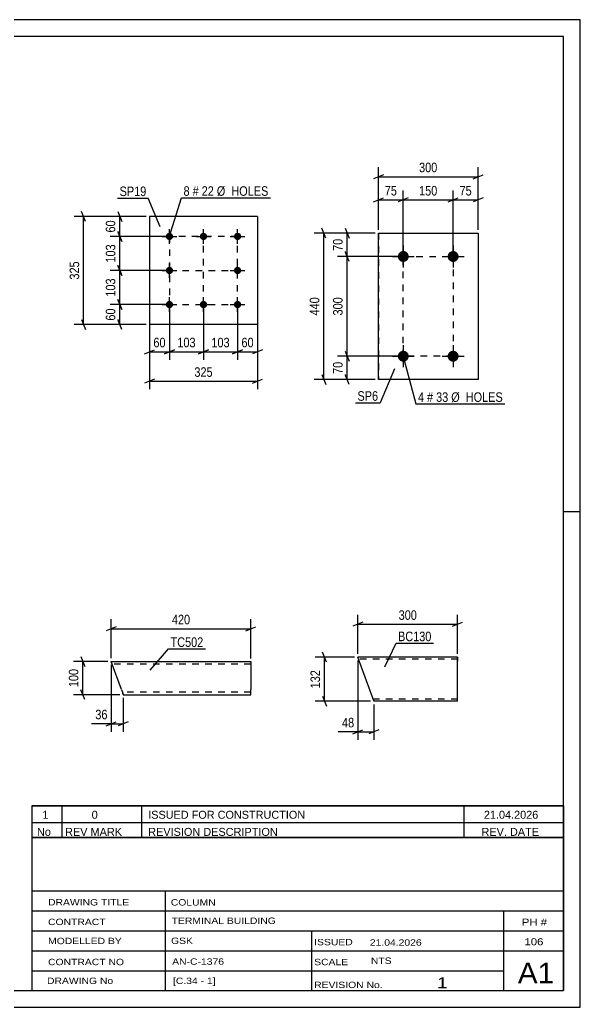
# Model space of a CAD drawing. Header units: millimetres. Extents: x 0 to 420, y 0 to 297.
# Drawn here: x 251.4 to 420, y 0 to 297 of the extents above; entities that cross this region are included whole.
import ezdxf

# ---------------------------------------------------------------- set-up
doc = ezdxf.new("R2010")
doc.units = ezdxf.units.MM
doc.linetypes.add('DXK_LINE_DOT2', pattern=[3.9198, 1.9599, -1.9599])
doc.styles.add('Arial Narrow', font='ARIALN.TTF', dxfattribs={"height": 0.2})

# ---------------------------------------------------------------- blocks, each defined once
blk = doc.blocks.new('Unknown-284876815-1134')
at = {"color": 5, "linetype": 'Continuous'}
for p, q in [((420, 297), (0, 297)), ((420, 0), (420, 297)), ((415, 292), (5, 292)), ((415, 5), (415, 292)), ((420, 149), (415, 149)), ((5, 5), (415, 5)), ((0, 0), (420, 0))]:
    blk.add_line(p, q, dxfattribs=at)
blk = doc.blocks.new('Part-284876815-1557 - 1541')
at = {"color": 2, "linetype": 'Continuous'}
for p, q in [((359.26, 188.8), (359.26, 232.8)), ((359.26, 232.8), (359.26, 232.8)), ((359.26, 232.8), (389.26, 232.8)), ((389.26, 232.8), (389.26, 188.8)), ((359.26, 188.8), (359.26, 188.8)), ((389.26, 188.8), (359.26, 188.8))]:
    blk.add_line(p, q, dxfattribs=at)
at = {"color": 7, "linetype": 'DXK_LINE_DOT2'}
for p, q in [((359.26, 232.8), (359.26, 188.8)), ((389.26, 232.8), (389.26, 232.8)), ((389.26, 232.8), (389.26, 188.8)), ((389.26, 188.8), (389.26, 188.8))]:
    blk.add_line(p, q, dxfattribs=at)
blk = doc.blocks.new('Bolt-284876815-1590 - 1541')
at = {"linetype": 'Continuous'}
for points in [[(368.41, 225.8), (368.37, 225.46), (368.26, 225.13), (368.09, 224.83), (367.86, 224.58), (367.58, 224.37), (367.27, 224.23), (366.93, 224.16), (366.58, 224.16), (366.25, 224.23), (365.93, 224.37), (365.65, 224.58), (365.42, 224.83), (365.25, 225.13), (365.14, 225.46), (365.11, 225.8), (365.14, 226.14), (365.25, 226.47), (365.42, 226.77), (365.65, 227.03), (365.93, 227.23), (366.25, 227.37), (366.58, 227.44), (366.93, 227.44), (367.27, 227.37), (367.58, 227.23), (367.86, 227.03), (368.09, 226.77), (368.26, 226.47), (368.37, 226.15)], [(383.41, 225.8), (383.37, 225.46), (383.26, 225.13), (383.09, 224.83), (382.86, 224.58), (382.58, 224.37), (382.27, 224.23), (381.93, 224.16), (381.58, 224.16), (381.25, 224.23), (380.93, 224.37), (380.65, 224.58), (380.42, 224.83), (380.25, 225.13), (380.14, 225.46), (380.11, 225.8), (380.14, 226.14), (380.25, 226.47), (380.42, 226.77), (380.65, 227.03), (380.93, 227.23), (381.25, 227.37), (381.58, 227.44), (381.93, 227.44), (382.27, 227.37), (382.58, 227.23), (382.86, 227.03), (383.09, 226.77), (383.26, 226.47), (383.37, 226.15)], [(368.41, 195.8), (368.37, 195.46), (368.26, 195.13), (368.09, 194.83), (367.86, 194.58), (367.58, 194.37), (367.27, 194.23), (366.93, 194.16), (366.58, 194.16), (366.25, 194.23), (365.93, 194.37), (365.65, 194.58), (365.42, 194.83), (365.25, 195.13), (365.14, 195.46), (365.11, 195.8), (365.14, 196.14), (365.25, 196.47), (365.42, 196.77), (365.65, 197.03), (365.93, 197.23), (366.25, 197.37), (366.58, 197.44), (366.93, 197.44), (367.27, 197.37), (367.58, 197.23), (367.86, 197.03), (368.09, 196.77), (368.26, 196.47), (368.37, 196.15)], [(383.41, 195.8), (383.37, 195.46), (383.26, 195.13), (383.09, 194.83), (382.86, 194.58), (382.58, 194.37), (382.27, 194.23), (381.93, 194.16), (381.58, 194.16), (381.25, 194.23), (380.93, 194.37), (380.65, 194.58), (380.42, 194.83), (380.25, 195.13), (380.14, 195.46), (380.11, 195.8), (380.14, 196.14), (380.25, 196.47), (380.42, 196.77), (380.65, 197.03), (380.93, 197.23), (381.25, 197.37), (381.58, 197.44), (381.93, 197.44), (382.27, 197.37), (382.58, 197.23), (382.86, 197.03), (383.09, 196.77), (383.26, 196.47), (383.37, 196.15)]]:
    blk.add_hatch(color=1, dxfattribs=at).paths.add_polyline_path(points)
at = {"color": 1, "linetype": 'Continuous'}
for p, q in [((366.76, 229.1), (366.76, 222.5)), ((381.76, 229.1), (381.76, 222.5)), ((363.46, 225.8), (370.06, 225.8)), ((378.46, 225.8), (385.06, 225.8)), ((366.76, 199.1), (366.76, 192.5)), ((381.76, 199.1), (381.76, 192.5)), ((363.46, 195.8), (370.06, 195.8)), ((378.46, 195.8), (385.06, 195.8))]:
    blk.add_line(p, q, dxfattribs=at)
blk = doc.blocks.new('Part-284876815-2288 - 2272')
at = {"color": 2, "linetype": 'Continuous'}
for p, q in [((278.88, 104.01), (320.88, 104.01)), ((281.93, 95.61), (278.88, 104.01)), ((320.88, 104.01), (320.88, 95.61)), ((281.93, 95.61), (282.35, 94.48)), ((320.88, 94.01), (320.88, 95.61)), ((282.35, 94.48), (282.52, 94.01)), ((282.52, 94.01), (320.88, 94.01))]:
    blk.add_line(p, q, dxfattribs=at)
at = {"color": 7, "linetype": 'DXK_LINE_DOT2'}
for p, q in [((320.88, 103.21), (279.17, 103.21)), ((320.88, 94.81), (282.23, 94.81)), ((282.52, 94.01), (282.35, 94.48)), ((320.88, 94.01), (320.88, 94.48))]:
    blk.add_line(p, q, dxfattribs=at)
blk = doc.blocks.new('Part-284876815-2141 - 2124')
at = {"color": 2, "linetype": 'Continuous'}
for p, q in [((383.1, 105.25), (353.1, 105.25)), ((357.88, 92.14), (353.1, 105.25)), ((383.1, 105.25), (383.1, 105.25)), ((383.1, 105.25), (383.1, 105.16)), ((383.1, 105.16), (383.1, 104.9)), ((383.1, 104.9), (383.1, 104.05)), ((383.1, 92.05), (383.1, 104.05)), ((357.91, 92.05), (357.88, 92.14)), ((383.1, 92.05), (357.91, 92.05))]:
    blk.add_line(p, q, dxfattribs=at)
at = {"color": 7, "linetype": 'DXK_LINE_DOT2'}
for p, q in [((383.1, 104.65), (353.32, 104.65)), ((383.1, 92.05), (383.1, 105.25)), ((383.1, 104.65), (383.1, 104.65)), ((383.1, 104.51), (383.1, 104.05)), ((383.1, 92.65), (357.69, 92.65)), ((357.91, 92.05), (357.88, 92.14)), ((383.1, 92.7), (383.1, 92.79)), ((383.1, 92.65), (383.1, 92.7)), ((383.1, 92.65), (383.1, 92.65))]:
    blk.add_line(p, q, dxfattribs=at)
blk = doc.blocks.new('Part-284876815-1705 - 1689')
at = {"color": 2, "linetype": 'Continuous'}
for p, q in [((322.9, 237.84), (290.4, 237.84)), ((290.4, 237.84), (290.4, 205.34)), ((322.9, 237.84), (322.9, 205.34)), ((322.9, 205.34), (290.4, 205.34))]:
    blk.add_line(p, q, dxfattribs=at)
blk = doc.blocks.new('Bolt-284876815-1738 - 1689')
at = {"linetype": 'Continuous'}
for points in [[(296.4, 232.94, -1), (296.4, 230.74, -1)], [(306.65, 232.94, -1), (306.65, 230.74, -1)], [(316.9, 232.94, -1), (316.9, 230.74, -1)], [(296.4, 222.69, -1), (296.4, 220.49, -1)], [(316.9, 222.69, -1), (316.9, 220.49, -1)], [(296.4, 212.44, -1), (296.4, 210.24, -1)], [(306.65, 212.44, -1), (306.65, 210.24, -1)], [(316.9, 212.44, -1), (316.9, 210.24, -1)]]:
    blk.add_hatch(color=1, dxfattribs=at).paths.add_polyline_path(points)
at = {"color": 1, "linetype": 'Continuous'}
for p, q in [((294.2, 231.84), (298.6, 231.84)), ((296.4, 229.64), (296.4, 234.04)), ((304.45, 231.84), (308.85, 231.84)), ((306.65, 229.64), (306.65, 234.04)), ((314.7, 231.84), (319.1, 231.84)), ((316.9, 229.64), (316.9, 234.04)), ((296.4, 219.39), (296.4, 223.79)), ((316.9, 219.39), (316.9, 223.79)), ((294.2, 221.59), (298.6, 221.59)), ((314.7, 221.59), (319.1, 221.59)), ((294.2, 211.34), (298.6, 211.34)), ((296.4, 209.14), (296.4, 213.54)), ((304.45, 211.34), (308.85, 211.34)), ((306.65, 209.14), (306.65, 213.54)), ((314.7, 211.34), (319.1, 211.34)), ((316.9, 209.14), (316.9, 213.54))]:
    blk.add_line(p, q, dxfattribs=at)
blk = doc.blocks.new('Rectangle-284876815-1675 - 1541')
at = {"color": 1, "linetype": 'DXK_LINE_DOT2'}
blk.add_lwpolyline([(366.76, 225.8), (381.76, 225.8), (381.76, 195.8), (366.76, 195.8), (366.76, 225.8)], close=True, dxfattribs=at)
blk = doc.blocks.new('Rectangle-284876815-1827 - 1689')
at = {"color": 1, "linetype": 'DXK_LINE_DOT2'}
blk.add_lwpolyline([(296.4, 211.34), (316.9, 211.34), (316.9, 231.84), (296.4, 231.84), (296.4, 211.34)], close=True, dxfattribs=at)
blk = doc.blocks.new('Line-284876815-1811 - 1689')
at = {"color": 1, "linetype": 'DXK_LINE_DOT2'}
blk.add_line((306.65, 211.34), (306.65, 231.84), dxfattribs=at)
blk = doc.blocks.new('Line-284876815-1820 - 1689')
at = {"color": 1, "linetype": 'DXK_LINE_DOT2'}
blk.add_line((296.4, 221.59), (316.9, 221.59), dxfattribs=at)
blk = doc.blocks.new('StraightDimension-284876815-1612 - 1541')
at = {"color": 7, "linetype": 'Continuous'}
for p, q in [((349.23, 197.3), (350.43, 194.3)), ((365.76, 195.8), (346.98, 195.8)), ((349.83, 188.8), (349.83, 195.8)), ((350.43, 187.3), (349.23, 190.3)), ((358.26, 188.8), (346.98, 188.8))]:
    blk.add_line(p, q, dxfattribs=at)
at = {"color": 0}
blk.add_wipeout([(349.08, 194.73), (344.88, 194.73), (344.88, 189.87), (349.08, 189.87)], dxfattribs=at)
at = {"color": 3, "style": 'Arial Narrow'}
blk.add_text('70', height=2.863, rotation=90.0002, dxfattribs=at).set_placement((348.48, 190.47))
blk = doc.blocks.new('StraightDimension-284876815-1602 - 1541')
at = {"color": 7, "linetype": 'Continuous'}
for p, q in [((365.76, 225.8), (346.98, 225.8)), ((350.43, 224.3), (349.23, 227.3)), ((349.83, 195.8), (349.83, 225.8)), ((349.23, 197.3), (350.43, 194.3)), ((365.76, 195.8), (346.98, 195.8))]:
    blk.add_line(p, q, dxfattribs=at)
at = {"color": 0}
blk.add_wipeout([(349.08, 214.14), (344.88, 214.14), (344.88, 207.46), (349.08, 207.46)], dxfattribs=at)
at = {"color": 3, "style": 'Arial Narrow'}
blk.add_text('300', height=2.863, rotation=90.0002, dxfattribs=at).set_placement((348.48, 208.06))
blk = doc.blocks.new('StraightDimension-284876815-1654 - 1541')
at = {"color": 7, "linetype": 'Continuous'}
for p, q in [((381.76, 226.8), (381.76, 245.65)), ((389.26, 233.8), (389.26, 245.65)), ((380.26, 242.2), (383.26, 243.4)), ((381.76, 242.8), (389.26, 242.8)), ((390.76, 243.4), (387.76, 242.2))]:
    blk.add_line(p, q, dxfattribs=at)
at = {"color": 0}
blk.add_wipeout([(387.93, 243.55), (387.93, 247.75), (383.08, 247.75), (383.08, 243.55)], dxfattribs=at)
at = {"color": 3, "style": 'Arial Narrow'}
blk.add_text('75', height=2.863, dxfattribs=at).set_placement((383.68, 244.15))
blk = doc.blocks.new('StraightDimension-284876815-1592 - 1541')
at = {"color": 7, "linetype": 'Continuous'}
for p, q in [((358.26, 232.8), (346.98, 232.8)), ((349.23, 234.3), (350.43, 231.3)), ((349.83, 225.8), (349.83, 232.8)), ((365.76, 225.8), (346.98, 225.8)), ((350.43, 224.3), (349.23, 227.3))]:
    blk.add_line(p, q, dxfattribs=at)
at = {"color": 0}
blk.add_wipeout([(349.08, 231.73), (344.88, 231.73), (344.88, 226.87), (349.08, 226.87)], dxfattribs=at)
at = {"color": 3, "style": 'Arial Narrow'}
blk.add_text('70', height=2.863, rotation=90.0002, dxfattribs=at).set_placement((348.48, 227.47))
blk = doc.blocks.new('StraightDimension-284876815-1623 - 1541')
at = {"color": 7, "linetype": 'Continuous'}
for p, q in [((358.26, 232.8), (339.98, 232.8)), ((343.43, 231.3), (342.23, 234.3)), ((342.83, 188.8), (342.83, 232.8)), ((342.23, 190.3), (343.43, 187.3)), ((358.26, 188.8), (339.98, 188.8))]:
    blk.add_line(p, q, dxfattribs=at)
at = {"color": 0}
blk.add_wipeout([(342.08, 214.14), (337.88, 214.14), (337.88, 207.46), (342.08, 207.46)], dxfattribs=at)
at = {"color": 3, "style": 'Arial Narrow'}
blk.add_text('440', height=2.863, rotation=90.0002, dxfattribs=at).set_placement((341.48, 208.06))
blk = doc.blocks.new('StraightDimension-284876815-1634 - 1541')
at = {"color": 7, "linetype": 'Continuous'}
for p, q in [((359.26, 233.8), (359.26, 245.65)), ((366.76, 226.8), (366.76, 245.65)), ((357.76, 242.2), (360.76, 243.4)), ((359.26, 242.8), (366.76, 242.8)), ((368.26, 243.4), (365.26, 242.2))]:
    blk.add_line(p, q, dxfattribs=at)
at = {"color": 0}
blk.add_wipeout([(365.43, 243.55), (365.43, 247.75), (360.58, 247.75), (360.58, 243.55)], dxfattribs=at)
at = {"color": 3, "style": 'Arial Narrow'}
blk.add_text('75', height=2.863, dxfattribs=at).set_placement((361.18, 244.15))
blk = doc.blocks.new('StraightDimension-284876815-1644 - 1541')
at = {"color": 7, "linetype": 'Continuous'}
for p, q in [((366.76, 226.8), (366.76, 245.65)), ((381.76, 226.8), (381.76, 245.65)), ((368.26, 243.4), (365.26, 242.2)), ((366.76, 242.8), (381.76, 242.8)), ((380.26, 242.2), (383.26, 243.4))]:
    blk.add_line(p, q, dxfattribs=at)
at = {"color": 0}
blk.add_wipeout([(377.6, 243.55), (377.6, 247.75), (370.91, 247.75), (370.91, 243.55)], dxfattribs=at)
at = {"color": 3, "style": 'Arial Narrow'}
blk.add_text('150', height=2.863, dxfattribs=at).set_placement((371.51, 244.15))
blk = doc.blocks.new('StraightDimension-284876815-1665 - 1541')
at = {"color": 7, "linetype": 'Continuous'}
for p, q in [((359.26, 233.8), (359.26, 252.65)), ((389.26, 233.8), (389.26, 252.65)), ((360.76, 250.4), (357.76, 249.2)), ((359.26, 249.8), (389.26, 249.8)), ((387.76, 249.2), (390.76, 250.4))]:
    blk.add_line(p, q, dxfattribs=at)
at = {"color": 0}
blk.add_wipeout([(377.6, 250.55), (377.6, 254.75), (370.91, 254.75), (370.91, 250.55)], dxfattribs=at)
at = {"color": 3, "style": 'Arial Narrow'}
blk.add_text('300', height=2.863, dxfattribs=at).set_placement((371.51, 251.15))
blk = doc.blocks.new('StraightDimension-284876815-2290 - 2272')
at = {"color": 7, "linetype": 'Continuous'}
for p, q in [((277.88, 104.01), (267.5, 104.01)), ((269.75, 105.51), (270.95, 102.51)), ((270.35, 94.01), (270.35, 104.01)), ((270.95, 92.51), (269.75, 95.51)), ((281.52, 94.01), (267.5, 94.01))]:
    blk.add_line(p, q, dxfattribs=at)
at = {"color": 0}
blk.add_wipeout([(269.6, 102.36), (265.4, 102.36), (265.4, 95.67), (269.6, 95.67)], dxfattribs=at)
at = {"color": 3, "style": 'Arial Narrow'}
blk.add_text('100', height=2.863, rotation=90.0002, dxfattribs=at).set_placement((269, 96.27))
blk = doc.blocks.new('StraightDimension-284876815-2315 - 2272')
at = {"color": 7, "linetype": 'Continuous'}
for p, q in [((278.88, 105.01), (278.88, 116.67)), ((320.88, 104.89), (320.88, 116.67)), ((280.38, 114.42), (277.38, 113.22)), ((278.88, 113.82), (320.88, 113.82)), ((319.38, 113.22), (322.38, 114.42))]:
    blk.add_line(p, q, dxfattribs=at)
at = {"color": 0}
blk.add_wipeout([(303.22, 114.57), (303.22, 118.77), (296.54, 118.77), (296.54, 114.57)], dxfattribs=at)
at = {"color": 3, "style": 'Arial Narrow'}
blk.add_text('420', height=2.863, dxfattribs=at).set_placement((297.14, 115.17))
blk = doc.blocks.new('StraightDimension-284876815-2326 - 2272')
at = {"color": 7, "linetype": 'Continuous'}
for p, q in [((278.88, 103.01), (278.88, 82.87)), ((282.52, 93.01), (282.52, 82.87)), ((277.38, 84.67), (280.38, 85.87)), ((278.88, 85.27), (282.52, 85.27)), ((284.02, 85.87), (281.02, 84.67))]:
    blk.add_line(p, q, dxfattribs=at)
at = {"color": 0}
blk.add_wipeout([(278.35, 86.02), (278.35, 90.22), (273.5, 90.22), (273.5, 86.02)], dxfattribs=at)
at = {"color": 7, "linetype": 'Continuous'}
blk.add_line((278.88, 85.27), (272.97, 85.27), dxfattribs=at)
blk.add_line((278.88, 85.27), (272.97, 85.27), dxfattribs=at)
at = {"color": 3, "style": 'Arial Narrow'}
blk.add_text('36', height=2.863, dxfattribs=at).set_placement((274.1, 86.62))
blk = doc.blocks.new('StraightDimension-284876815-2182 - 2124')
at = {"color": 7, "linetype": 'Continuous'}
for p, q in [((353.1, 104.25), (353.1, 80.43)), ((357.91, 91.05), (357.91, 80.43)), ((351.6, 82.23), (354.6, 83.43)), ((359.41, 83.43), (356.41, 82.23)), ((353.1, 82.83), (357.91, 82.83))]:
    blk.add_line(p, q, dxfattribs=at)
at = {"color": 0}
blk.add_wipeout([(352.58, 83.58), (352.58, 87.78), (347.72, 87.78), (347.72, 83.58)], dxfattribs=at)
at = {"color": 7, "linetype": 'Continuous'}
blk.add_line((353.1, 82.83), (347.2, 82.83), dxfattribs=at)
blk.add_line((353.1, 82.83), (347.2, 82.83), dxfattribs=at)
at = {"color": 3, "style": 'Arial Narrow'}
blk.add_text('48', height=2.863, dxfattribs=at).set_placement((348.32, 84.18))
blk = doc.blocks.new('StraightDimension-284876815-2143 - 2124')
at = {"color": 7, "linetype": 'Continuous'}
for p, q in [((353.1, 106.25), (353.1, 118.02)), ((383.1, 106.25), (383.1, 118.02)), ((354.6, 115.77), (351.6, 114.57)), ((353.1, 115.17), (383.1, 115.17)), ((381.6, 114.57), (384.6, 115.77))]:
    blk.add_line(p, q, dxfattribs=at)
at = {"color": 0}
blk.add_wipeout([(371.45, 115.92), (371.45, 120.12), (364.76, 120.12), (364.76, 115.92)], dxfattribs=at)
at = {"color": 3, "style": 'Arial Narrow'}
blk.add_text('300', height=2.863, dxfattribs=at).set_placement((365.36, 116.52))
blk = doc.blocks.new('StraightDimension-284876815-2154 - 2124')
at = {"color": 7, "linetype": 'Continuous'}
for p, q in [((352.1, 105.25), (340.21, 105.25)), ((343.66, 103.75), (342.46, 106.75)), ((343.06, 92.05), (343.06, 105.25)), ((342.46, 93.55), (343.66, 90.55)), ((356.91, 92.05), (340.21, 92.05))]:
    blk.add_line(p, q, dxfattribs=at)
at = {"color": 0}
blk.add_wipeout([(342.31, 102), (338.11, 102), (338.11, 95.31), (342.31, 95.31)], dxfattribs=at)
at = {"color": 3, "style": 'Arial Narrow'}
blk.add_text('132', height=2.863, rotation=90.0002, dxfattribs=at).set_placement((341.71, 95.91))
blk = doc.blocks.new('StraightDimension-284876815-5572 - 1689')
at = {"color": 7, "linetype": 'Continuous'}
for p, q in [((306.65, 210.34), (306.65, 194.74)), ((316.9, 210.34), (316.9, 194.74)), ((305.15, 196.54), (308.15, 197.74)), ((306.65, 197.14), (316.9, 197.14)), ((318.4, 197.74), (315.4, 196.54))]:
    blk.add_line(p, q, dxfattribs=at)
at = {"color": 0}
blk.add_wipeout([(315.12, 197.89), (315.12, 202.09), (308.43, 202.09), (308.43, 197.89)], dxfattribs=at)
at = {"color": 3, "style": 'Arial Narrow'}
blk.add_text('103', height=2.863, dxfattribs=at).set_placement((309.03, 198.49))
blk = doc.blocks.new('StraightDimension-284876815-5576 - 1689')
at = {"color": 7, "linetype": 'Continuous'}
for p, q in [((295.4, 231.84), (278.61, 231.84)), ((280.86, 233.34), (282.06, 230.34)), ((281.46, 221.59), (281.46, 231.84)), ((282.06, 220.09), (280.86, 223.09)), ((295.4, 221.59), (278.61, 221.59))]:
    blk.add_line(p, q, dxfattribs=at)
at = {"color": 0}
blk.add_wipeout([(280.71, 230.06), (276.51, 230.06), (276.51, 223.37), (280.71, 223.37)], dxfattribs=at)
at = {"color": 3, "style": 'Arial Narrow'}
blk.add_text('103', height=2.863, rotation=90.0002, dxfattribs=at).set_placement((280.11, 223.97))
blk = doc.blocks.new('StraightDimension-284876815-1740 - 1689')
at = {"color": 7, "linetype": 'Continuous'}
for p, q in [((290.4, 204.34), (290.4, 185.86)), ((322.9, 204.34), (322.9, 185.86)), ((291.9, 188.86), (288.9, 187.66)), ((290.4, 188.26), (322.9, 188.26)), ((321.4, 187.66), (324.4, 188.86))]:
    blk.add_line(p, q, dxfattribs=at)
at = {"color": 0}
blk.add_wipeout([(309.99, 189.01), (309.99, 193.21), (303.31, 193.21), (303.31, 189.01)], dxfattribs=at)
at = {"color": 3, "style": 'Arial Narrow'}
blk.add_text('325', height=2.863, dxfattribs=at).set_placement((303.91, 189.61))
blk = doc.blocks.new('StraightDimension-284876815-1753 - 1689')
at = {"color": 7, "linetype": 'Continuous'}
for p, q in [((290.4, 236.84), (290.4, 194.74)), ((296.4, 210.34), (296.4, 194.74)), ((288.9, 196.54), (291.9, 197.74)), ((290.4, 197.14), (296.4, 197.14)), ((297.9, 197.74), (294.9, 196.54))]:
    blk.add_line(p, q, dxfattribs=at)
at = {"color": 0}
blk.add_wipeout([(295.83, 197.89), (295.83, 202.09), (290.97, 202.09), (290.97, 197.89)], dxfattribs=at)
at = {"color": 3, "style": 'Arial Narrow'}
blk.add_text('60', height=2.863, dxfattribs=at).set_placement((291.57, 198.49))
blk = doc.blocks.new('StraightDimension-284876815-1763 - 1689')
at = {"color": 7, "linetype": 'Continuous'}
for p, q in [((322.9, 236.84), (322.9, 194.74)), ((316.9, 210.34), (316.9, 194.74)), ((315.4, 196.54), (318.4, 197.74)), ((316.9, 197.14), (322.9, 197.14)), ((324.4, 197.74), (321.4, 196.54))]:
    blk.add_line(p, q, dxfattribs=at)
at = {"color": 0}
blk.add_wipeout([(322.33, 197.89), (322.33, 202.09), (317.47, 202.09), (317.47, 197.89)], dxfattribs=at)
at = {"color": 3, "style": 'Arial Narrow'}
blk.add_text('60', height=2.863, dxfattribs=at).set_placement((318.07, 198.49))
blk = doc.blocks.new('StraightDimension-284876815-1776 - 1689')
at = {"color": 7, "linetype": 'Continuous'}
for p, q in [((289.4, 237.84), (267.73, 237.84)), ((271.18, 236.34), (269.98, 239.34)), ((270.58, 205.34), (270.58, 237.84)), ((289.4, 205.34), (267.73, 205.34)), ((269.98, 206.84), (271.18, 203.84))]:
    blk.add_line(p, q, dxfattribs=at)
at = {"color": 0}
blk.add_wipeout([(269.83, 224.93), (265.63, 224.93), (265.63, 218.25), (269.83, 218.25)], dxfattribs=at)
at = {"color": 3, "style": 'Arial Narrow'}
blk.add_text('325', height=2.863, rotation=90.0002, dxfattribs=at).set_placement((269.23, 218.85))
blk = doc.blocks.new('StraightDimension-284876815-1787 - 1689')
at = {"color": 7, "linetype": 'Continuous'}
for p, q in [((295.4, 211.34), (278.61, 211.34)), ((280.86, 212.84), (282.06, 209.84)), ((281.46, 205.34), (281.46, 211.34)), ((289.4, 205.34), (278.61, 205.34)), ((282.06, 203.84), (280.86, 206.84))]:
    blk.add_line(p, q, dxfattribs=at)
at = {"color": 0}
blk.add_wipeout([(280.71, 210.77), (276.51, 210.77), (276.51, 205.91), (280.71, 205.91)], dxfattribs=at)
at = {"color": 3, "style": 'Arial Narrow'}
blk.add_text('60', height=2.863, rotation=90.0002, dxfattribs=at).set_placement((280.11, 206.51))
blk = doc.blocks.new('StraightDimension-284876815-1797 - 1689')
at = {"color": 7, "linetype": 'Continuous'}
for p, q in [((289.4, 237.84), (278.61, 237.84)), ((280.86, 239.34), (282.06, 236.34)), ((281.46, 231.84), (281.46, 237.84)), ((295.4, 231.84), (278.61, 231.84)), ((282.06, 230.34), (280.86, 233.34))]:
    blk.add_line(p, q, dxfattribs=at)
at = {"color": 0}
blk.add_wipeout([(280.71, 237.27), (276.51, 237.27), (276.51, 232.41), (280.71, 232.41)], dxfattribs=at)
at = {"color": 3, "style": 'Arial Narrow'}
blk.add_text('60', height=2.863, rotation=90.0002, dxfattribs=at).set_placement((280.11, 233.01))
blk = doc.blocks.new('StraightDimension-284876815-5570 - 1689')
at = {"color": 7, "linetype": 'Continuous'}
for p, q in [((296.4, 210.34), (296.4, 194.74)), ((306.65, 210.34), (306.65, 194.74)), ((294.9, 196.54), (297.9, 197.74)), ((296.4, 197.14), (306.65, 197.14)), ((308.15, 197.74), (305.15, 196.54))]:
    blk.add_line(p, q, dxfattribs=at)
at = {"color": 0}
blk.add_wipeout([(304.87, 197.89), (304.87, 202.09), (298.18, 202.09), (298.18, 197.89)], dxfattribs=at)
at = {"color": 3, "style": 'Arial Narrow'}
blk.add_text('103', height=2.863, dxfattribs=at).set_placement((298.78, 198.49))
blk = doc.blocks.new('StraightDimension-284876815-5574 - 1689')
at = {"color": 7, "linetype": 'Continuous'}
for p, q in [((280.86, 223.09), (282.06, 220.09)), ((295.4, 221.59), (278.61, 221.59)), ((281.46, 211.34), (281.46, 221.59)), ((295.4, 211.34), (278.61, 211.34)), ((282.06, 209.84), (280.86, 212.84))]:
    blk.add_line(p, q, dxfattribs=at)
at = {"color": 0}
blk.add_wipeout([(280.71, 219.81), (276.51, 219.81), (276.51, 213.12), (280.71, 213.12)], dxfattribs=at)
at = {"color": 3, "style": 'Arial Narrow'}
blk.add_text('103', height=2.863, rotation=90.0002, dxfattribs=at).set_placement((280.11, 213.72))
blk = doc.blocks.new('Mark-284876815-1553 - 1541')
at = {"color": 0}
blk.add_wipeout([(359.17, 182.41), (359.17, 185.41), (352.96, 185.41), (352.96, 182.41)], dxfattribs=at)
blk.add_wipeout([(359.17, 182.41), (359.17, 185.41), (352.96, 185.41), (352.96, 182.41)], dxfattribs=at)
at = {"color": 30, "linetype": 'Continuous'}
for p in [(364.07, 192.03), (352.36, 181.81)]:
    blk.add_line(p, (359.77, 181.81), dxfattribs=at)
at = {"color": 3, "style": 'Arial Narrow'}
blk.add_text('SP6', height=2.863, dxfattribs=at).set_placement((352.96, 182.41))
blk = doc.blocks.new('Mark-284876815-1586 - 1541')
at = {"color": 0}
blk.add_wipeout([(373, 182.08), (373, 185.08), (371.17, 185.08), (371.17, 182.08)], dxfattribs=at)
blk.add_wipeout([(373, 182.08), (373, 185.08), (371.17, 185.08), (371.17, 182.08)], dxfattribs=at)
at = {"color": 7, "linetype": 'Continuous'}
blk.add_line((366.76, 195.72), (370.57, 181.48), dxfattribs=at)
at = {"color": 0}
blk.add_wipeout([(375.73, 182.08), (375.73, 185.08), (373.9, 185.08), (373.9, 182.08)], dxfattribs=at)
blk.add_wipeout([(375.73, 182.08), (375.73, 185.08), (373.9, 185.08), (373.9, 182.08)], dxfattribs=at)
at = {"color": 3, "style": 'Arial Narrow'}
blk.add_text('4', height=2.86, dxfattribs=at).set_placement((371.17, 182.08))
at = {"color": 0}
blk.add_wipeout([(380.28, 182.08), (380.28, 185.08), (376.63, 185.08), (376.63, 182.08)], dxfattribs=at)
blk.add_wipeout([(380.28, 182.08), (380.28, 185.08), (376.63, 185.08), (376.63, 182.08)], dxfattribs=at)
at = {"color": 3, "style": 'Arial Narrow'}
blk.add_text('#', height=2.86, dxfattribs=at).set_placement((373.9, 182.08))
at = {"color": 0}
blk.add_wipeout([(396.71, 182.08), (396.71, 185.08), (381.18, 185.08), (381.18, 182.08)], dxfattribs=at)
blk.add_wipeout([(396.71, 182.08), (396.71, 185.08), (381.18, 185.08), (381.18, 182.08)], dxfattribs=at)
at = {"color": 7, "linetype": 'Continuous'}
blk.add_line((370.57, 181.48), (397.31, 181.48), dxfattribs=at)
at = {"color": 3, "style": 'Arial Narrow'}
for s, p in [('33', (376.63, 182.08)), ('Ø  HOLES', (381.18, 182.08))]:
    blk.add_text(s, height=2.863, dxfattribs=at).set_placement(p)
blk = doc.blocks.new('Mark-284876815-2284 - 2272')
at = {"color": 0}
blk.add_wipeout([(306.6, 108.38), (306.6, 111.38), (296.73, 111.38), (296.73, 108.38)], dxfattribs=at)
blk.add_wipeout([(306.6, 108.38), (306.6, 111.38), (296.73, 111.38), (296.73, 108.38)], dxfattribs=at)
at = {"color": 30, "linetype": 'Continuous'}
for p, q in [((290.57, 101.4), (296.13, 107.78)), ((296.13, 107.78), (307.2, 107.78))]:
    blk.add_line(p, q, dxfattribs=at)
at = {"color": 3, "style": 'Arial Narrow'}
blk.add_text('TC502', height=2.863, dxfattribs=at).set_placement((296.73, 108.38))
blk = doc.blocks.new('Unknown-284876815-5664')
at = {"color": 7, "linetype": 'Continuous'}
for p, q in [((255, 51.05), (255, 5)), ((255, 51.05), (415, 51.05)), ((415, 51), (415, 5)), ((255, 35), (415, 35)), ((295.14, 35), (295.14, 5)), ((255, 29), (415, 29)), ((397, 5.05), (397, 29.05)), ((255, 23), (415, 23)), ((339.14, 23), (339.14, 5)), ((255, 17), (415, 17)), ((255, 11), (397, 11)), ((255, 5), (415, 5))]:
    blk.add_line(p, q, dxfattribs=at)
at = {"color": 7, "style": 'Arial Narrow'}
for s, height, width, p in [('DRAWING TITLE', 1.9089, 1.425378, (259.88, 30.61)), ('COLUMN', 1.909, 1.425378, (296.81, 30.59)), ('TERMINAL BUILDING', 1.9089, 1.425378, (297.06, 25.07)), ('CONTRACT', 1.909, 1.425378, (259.88, 24.71)), ('MODELLED BY', 1.9089, 1.425378, (259.88, 18.98)), ('GSK', 1.909, 1.425378, (296.88, 19.04)), ('ISSUED', 1.909, 1.425378, (339.94, 18.64)), ('21.04.2026', 1.909, 1.425378, (356.69, 18.52)), ('CONTRACT NO', 1.9089, 1.425378, (259.88, 12.66)), ('AN-C-1376', 1.909, 1.425378, (297.23, 12.78)), ('SCALE', 1.909, 1.425378, (339.94, 12.65)), ('A1', 6.204, 1.25, (401.24, 7.2)), ('DRAWING No', 1.909, 1.425378, (259.56, 7)), ('[C.34 - 1]', 1.909, 1.425378, (297.46, 6.99)), ('1', 3.34, 1.5, (376.91, 5.68)), ('REVISION No.', 1.9089, 1.425378, (339.94, 5.77))]:
    blk.add_text(s, height=height, dxfattribs=dict(at, width=width)).set_placement(p)
at = {"color": 7, "linetype": 'Continuous', "style": 'Arial Narrow'}
for s, height, width, p in [('PH #', 2.1, 1.42538, (402.4, 24.55)), ('106', 2.1, 1.42538, (403.19, 18.65)), ('NTS', 1.909, 1.425378, (357, 13.05))]:
    blk.add_text(s, height=height, dxfattribs=dict(at, width=width)).set_placement(p)
blk = doc.blocks.new('Unknown-284876815-5665')
at = {"color": 7, "linetype": 'Continuous'}
for p, q in [((255, 60.55), (415, 60.55)), ((415, 60.55), (255, 60.55)), ((255, 60.55), (255, 55.55)), ((264, 60.55), (264, 55.55)), ((288, 60.55), (288, 55.55)), ((385, 60.55), (385, 55.55)), ((415, 60.55), (415, 55.55)), ((255, 55.55), (415, 55.55)), ((255, 55.55), (255, 51.05)), ((255, 55.55), (415, 55.55)), ((264, 55.55), (264, 51.05)), ((288, 55.55), (288, 51.05)), ((385, 55.55), (385, 51.05)), ((415, 55.55), (415, 51.05)), ((415, 51.05), (255, 51.05))]:
    blk.add_line(p, q, dxfattribs=at)
at = {"color": 7, "linetype": 'Continuous', "style": 'Arial Narrow'}
for s, height, width, p in [('1', 2.39, 1.196471, (258.16, 56.7)), ('0', 2.39, 1.196471, (273, 56.7)), ('ISSUED FOR CONSTRUCTION', 2.3861, 1.196471, (290, 56.7)), ('21.04.2026', 2.386, 1.196471, (391, 56.7)), ('No', 2.386, 1.2, (256.54, 51.55)), ('REV MARK', 2.386, 1.2, (265, 51.55)), ('REVISION DESCRIPTION', 2.3861, 1.2, (290, 51.55)), ('REV. DATE', 2.386, 1.2, (390.28, 51.55))]:
    blk.add_text(s, height=height, dxfattribs=dict(at, width=width)).set_placement(p)
blk = doc.blocks.new('Mark-284876815-2137 - 2124')
at = {"color": 0}
blk.add_wipeout([(375.22, 110.1), (375.22, 113.1), (365.17, 113.1), (365.17, 110.1)], dxfattribs=at)
blk.add_wipeout([(375.22, 110.1), (375.22, 113.1), (365.17, 113.1), (365.17, 110.1)], dxfattribs=at)
at = {"color": 30, "linetype": 'Continuous'}
for p, q in [((361.17, 102.34), (364.57, 109.5)), ((364.57, 109.5), (375.82, 109.5))]:
    blk.add_line(p, q, dxfattribs=at)
at = {"color": 3, "style": 'Arial Narrow'}
blk.add_text('BC130', height=2.863, dxfattribs=at).set_placement((365.17, 110.1))
blk = doc.blocks.new('Mark-284876815-1734 - 1689')
at = {"color": 0}
blk.add_wipeout([(302.47, 244.05), (302.47, 247.05), (300.64, 247.05), (300.64, 244.05)], dxfattribs=at)
blk.add_wipeout([(302.47, 244.05), (302.47, 247.05), (300.64, 247.05), (300.64, 244.05)], dxfattribs=at)
at = {"color": 7, "linetype": 'Continuous'}
blk.add_line((296.29, 231.56), (300.04, 243.45), dxfattribs=at)
at = {"color": 0}
blk.add_wipeout([(305.2, 244.05), (305.2, 247.05), (303.37, 247.05), (303.37, 244.05)], dxfattribs=at)
blk.add_wipeout([(305.2, 244.05), (305.2, 247.05), (303.37, 247.05), (303.37, 244.05)], dxfattribs=at)
at = {"color": 3, "style": 'Arial Narrow'}
blk.add_text('8', height=2.86, dxfattribs=at).set_placement((300.64, 244.05))
at = {"color": 0}
blk.add_wipeout([(309.75, 244.05), (309.75, 247.05), (306.1, 247.05), (306.1, 244.05)], dxfattribs=at)
blk.add_wipeout([(309.75, 244.05), (309.75, 247.05), (306.1, 247.05), (306.1, 244.05)], dxfattribs=at)
at = {"color": 3, "style": 'Arial Narrow'}
blk.add_text('#', height=2.86, dxfattribs=at).set_placement((303.37, 244.05))
at = {"color": 0}
blk.add_wipeout([(326.18, 244.05), (326.18, 247.05), (310.65, 247.05), (310.65, 244.05)], dxfattribs=at)
blk.add_wipeout([(326.18, 244.05), (326.18, 247.05), (310.65, 247.05), (310.65, 244.05)], dxfattribs=at)
at = {"color": 7, "linetype": 'Continuous'}
blk.add_line((300.04, 243.45), (326.78, 243.45), dxfattribs=at)
at = {"color": 3, "style": 'Arial Narrow'}
for s, p in [('22', (306.1, 244.05)), ('Ø  HOLES', (310.65, 244.05))]:
    blk.add_text(s, height=2.863, dxfattribs=at).set_placement(p)
blk = doc.blocks.new('Mark-284876815-1701 - 1689')
at = {"color": 0}
blk.add_wipeout([(289.44, 243.97), (289.44, 246.97), (281.4, 246.97), (281.4, 243.97)], dxfattribs=at)
blk.add_wipeout([(289.44, 243.97), (289.44, 246.97), (281.4, 246.97), (281.4, 243.97)], dxfattribs=at)
at = {"color": 30, "linetype": 'Continuous'}
for p in [(280.8, 243.37), (293.63, 234.68)]:
    blk.add_line(p, (290.04, 243.37), dxfattribs=at)
at = {"color": 3, "style": 'Arial Narrow'}
blk.add_text('SP19', height=2.863, dxfattribs=at).set_placement((281.4, 243.97))

msp = doc.modelspace()

# ---------------------------------------------------------------- block references
for name in ['Unknown-284876815-1134', 'Part-284876815-1705 - 1689', 'Bolt-284876815-1738 - 1689', 'Rectangle-284876815-1827 - 1689', 'Line-284876815-1811 - 1689', 'Part-284876815-1557 - 1541', 'Bolt-284876815-1590 - 1541', 'Rectangle-284876815-1675 - 1541', 'Line-284876815-1820 - 1689', 'Part-284876815-2288 - 2272', 'Part-284876815-2141 - 2124', 'Unknown-284876815-5665', 'Unknown-284876815-5664']:
    msp.add_blockref(name, (0, 0))

# ---------------------------------------------------------------- next in the draw order: block references
for name in ['StraightDimension-284876815-1654 - 1541', 'StraightDimension-284876815-5576 - 1689', 'StraightDimension-284876815-5572 - 1689', 'StraightDimension-284876815-1612 - 1541', 'StraightDimension-284876815-2143 - 2124', 'StraightDimension-284876815-2290 - 2272', 'StraightDimension-284876815-2182 - 2124']:
    msp.add_blockref(name, (0, 0))

# ---------------------------------------------------------------- next in the draw order: block references
for name in ['StraightDimension-284876815-1602 - 1541', 'StraightDimension-284876815-1740 - 1689', 'StraightDimension-284876815-2315 - 2272', 'Mark-284876815-2137 - 2124', 'StraightDimension-284876815-2154 - 2124', 'StraightDimension-284876815-2326 - 2272']:
    msp.add_blockref(name, (0, 0))

# ---------------------------------------------------------------- next in the draw order: block references
for name in ['StraightDimension-284876815-1753 - 1689', 'StraightDimension-284876815-1763 - 1689', 'StraightDimension-284876815-1592 - 1541', 'Mark-284876815-1586 - 1541', 'Mark-284876815-2284 - 2272']:
    msp.add_blockref(name, (0, 0))

# ---------------------------------------------------------------- next in the draw order: block references
for name in ['StraightDimension-284876815-1776 - 1689', 'StraightDimension-284876815-1623 - 1541']:
    msp.add_blockref(name, (0, 0))

# ---------------------------------------------------------------- next in the draw order: block references
for name in ['StraightDimension-284876815-1634 - 1541', 'StraightDimension-284876815-1797 - 1689', 'StraightDimension-284876815-1787 - 1689', 'Mark-284876815-1553 - 1541']:
    msp.add_blockref(name, (0, 0))

# ---------------------------------------------------------------- next in the draw order: block references
for name in ['Mark-284876815-1701 - 1689', 'Mark-284876815-1734 - 1689', 'StraightDimension-284876815-1644 - 1541', 'StraightDimension-284876815-5570 - 1689']:
    msp.add_blockref(name, (0, 0))

# ---------------------------------------------------------------- next in the draw order: block references
for name in ['StraightDimension-284876815-1665 - 1541', 'StraightDimension-284876815-5574 - 1689']:
    msp.add_blockref(name, (0, 0))

doc.saveas('drawing.dxf')
